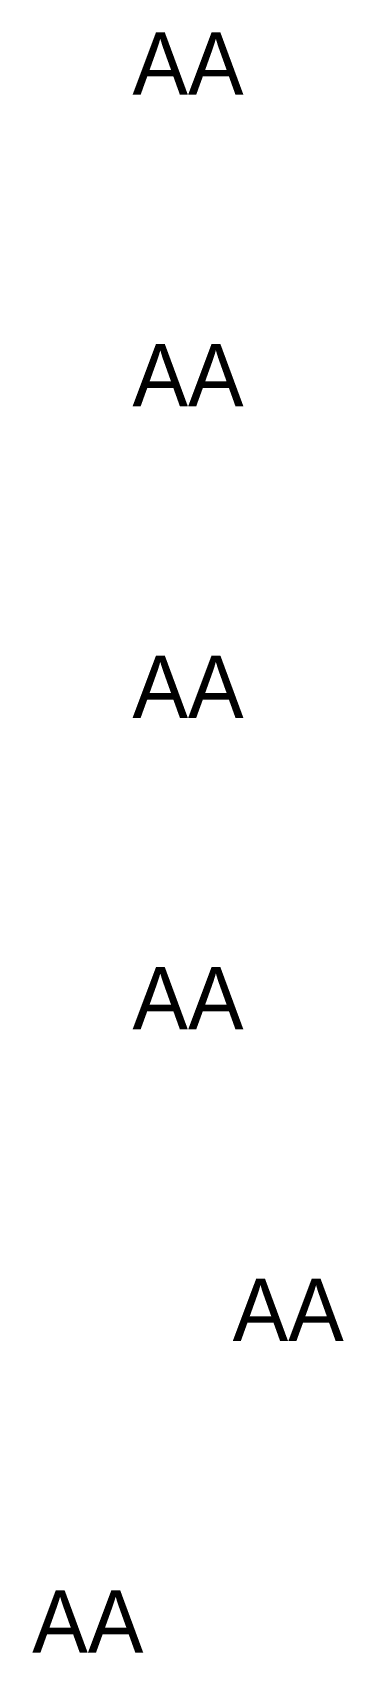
# Model space of a CAD drawing. Header units: metres. Extents: x 1000000 to 1000010, y 499988 to 500040.
import ezdxf

# ---------------------------------------------------------------- set-up
doc = ezdxf.new("R2010")
doc.units = ezdxf.units.M

msp = doc.modelspace()

# ---------------------------------------------------------------- texts
at = {"color": 1, "char_height": 2, "width": 10, "attachment_point": 1}
for s, insert in [('\\pxqc;AA', (1000000, 500040)), ('\\pqc;AA', (1000000, 500030)), ('\\pxsm1,qc;AA', (1000000, 500020)), ('\\pxi-3,l3,qc,t4;AA', (1000000, 500010)), ('\\pxqr;AA', (1000000, 500000)), ('\\pq*;AA', (1000000, 499990))]:
    msp.add_mtext(s, dxfattribs=dict(at, insert=insert))

doc.saveas('drawing.dxf')
